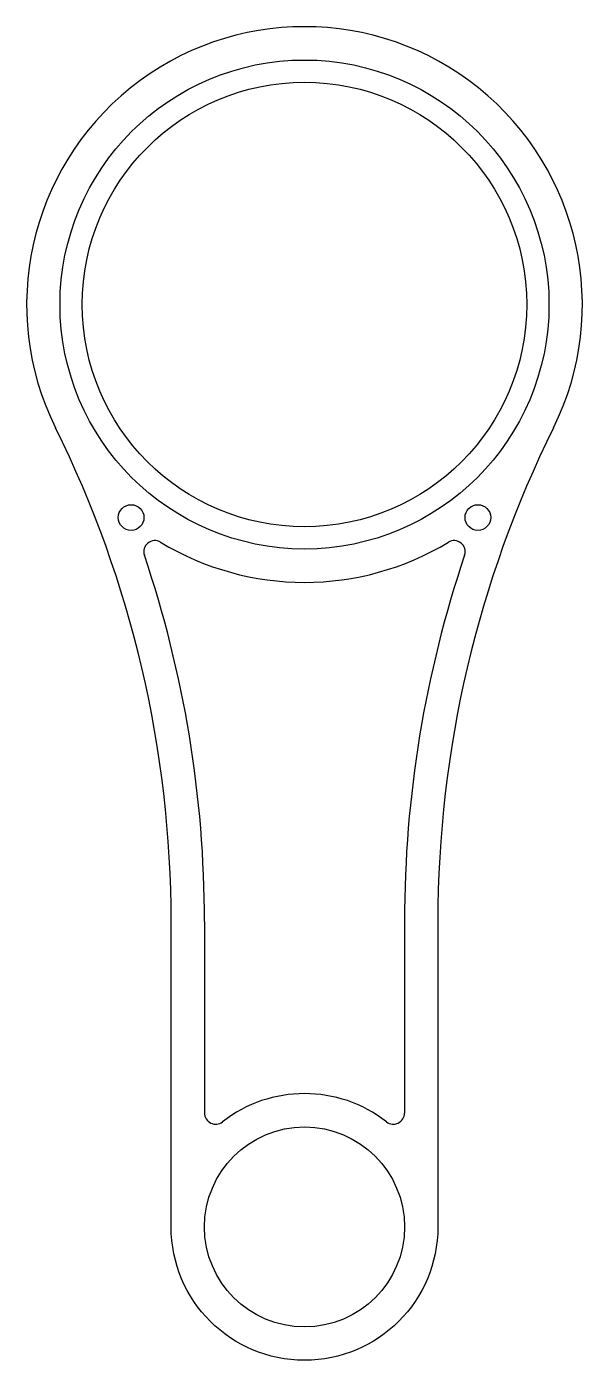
# Model space of a CAD drawing. Extents: x 1720.6483 to 1720.6733, y 1046.489 to 1046.549.
import ezdxf

# ---------------------------------------------------------------- set-up
doc = ezdxf.new("R2010")
doc.units = 0
doc.header["$LTSCALE"] = 0.35
doc.header["$MEASUREMENT"] = 0
doc.layers.add('ACES', color=2, linetype='CONTINUOUS')
doc.layers.add('ACES_I', color=1, linetype='CONTINUOUS')

msp = doc.modelspace()

# ---------------------------------------------------------------- linework, layer by layer
at = {"layer": 'ACES'}
msp.add_lwpolyline([(1720.672010224982, 1046.530996313456, 0.1155396055933914), (1720.666810225229, 1046.508793611417), (1720.666810225229, 1046.495046988812, -1), (1720.65481022523, 1046.495046988812), (1720.65481022523, 1046.508793611417, 0.115539605593903), (1720.649610225477, 1046.530996313456)], format="xyb", dxfattribs=at)
msp.add_arc((1720.660810225229, 1046.536546988812), 0.0125, 333.637167560578, 206.362832439422, dxfattribs=at)
at = {"layer": 'ACES_I'}
for p, q in [((1720.65631022523, 1046.508793611417), (1720.656310225229, 1046.500170458801)), ((1720.665310225229, 1046.508793611417), (1720.665310225229, 1046.500170458801))]:
    msp.add_line(p, q, dxfattribs=at)
for centre, radius in [((1720.660810225229, 1046.536546988812), 0.011), ((1720.660810225229, 1046.536546988812), 0.01), ((1720.653008578234, 1046.526963425046), 0.0005777078774826805), ((1720.668611872224, 1046.526963425046), 0.0005777078774826805), ((1720.660810225229, 1046.495046988812), 0.004499999999971806)]:
    msp.add_circle(centre, radius, dxfattribs=at)
for centre, radius, start, end in [((1720.654078652327, 1046.525425571355), 0.0005, 58.81431402406824, 198.6535745762359), ((1720.660810225229, 1046.536546988812), 0.0125, 238.8143140280572, 301.1856859742657), ((1720.667541798132, 1046.525425571355), 0.0005, 341.3464254154305, 121.1856859759318), ((1720.60481022523, 1046.508793611417), 0.0515, 0, 18.65357458981181), ((1720.716810225229, 1046.508793611417), 0.0515, 161.3464254099485, 180), ((1720.660810225229, 1046.495046988812), 0.005999999999971806, 52.02009829584357, 127.9799017041564), ((1720.656810225229, 1046.500170458801), 0.0005, 180, 307.979901694813), ((1720.664810225229, 1046.500170458801), 0.0005, 232.020098305187, 0)]:
    msp.add_arc(centre, radius, start, end, dxfattribs=at)

doc.saveas('drawing.dxf')
